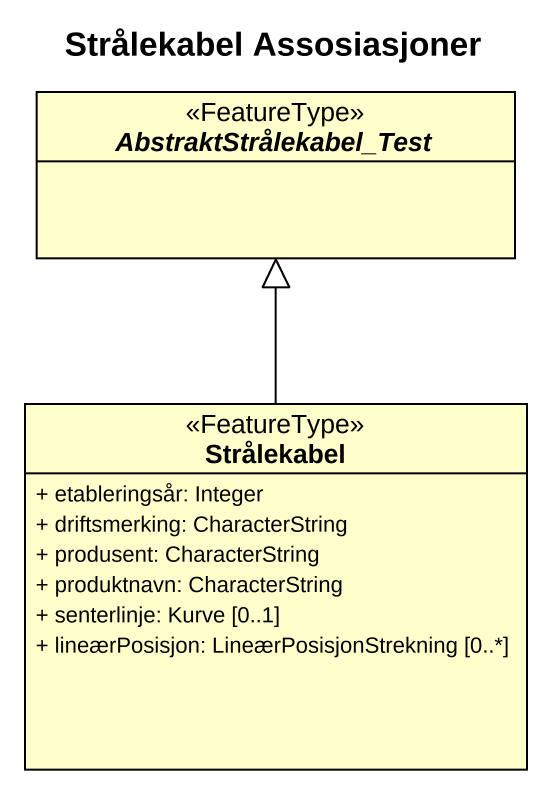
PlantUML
@startuml
title Strålekabel Assosiasjoner
hide circle
hide empty members
skinparam classAttributeIconSize 0
abstract class AbstraktStrålekabel_Test <<FeatureType>>
class Strålekabel <<FeatureType>> {
  + etableringsår: Integer
  + driftsmerking: CharacterString
  + produsent: CharacterString
  + produktnavn: CharacterString
  + senterlinje: Kurve [0..1]
  + lineærPosisjon: LineærPosisjonStrekning [0..*]
}
Strålekabel -up-|> AbstraktStrålekabel_Test
@enduml
